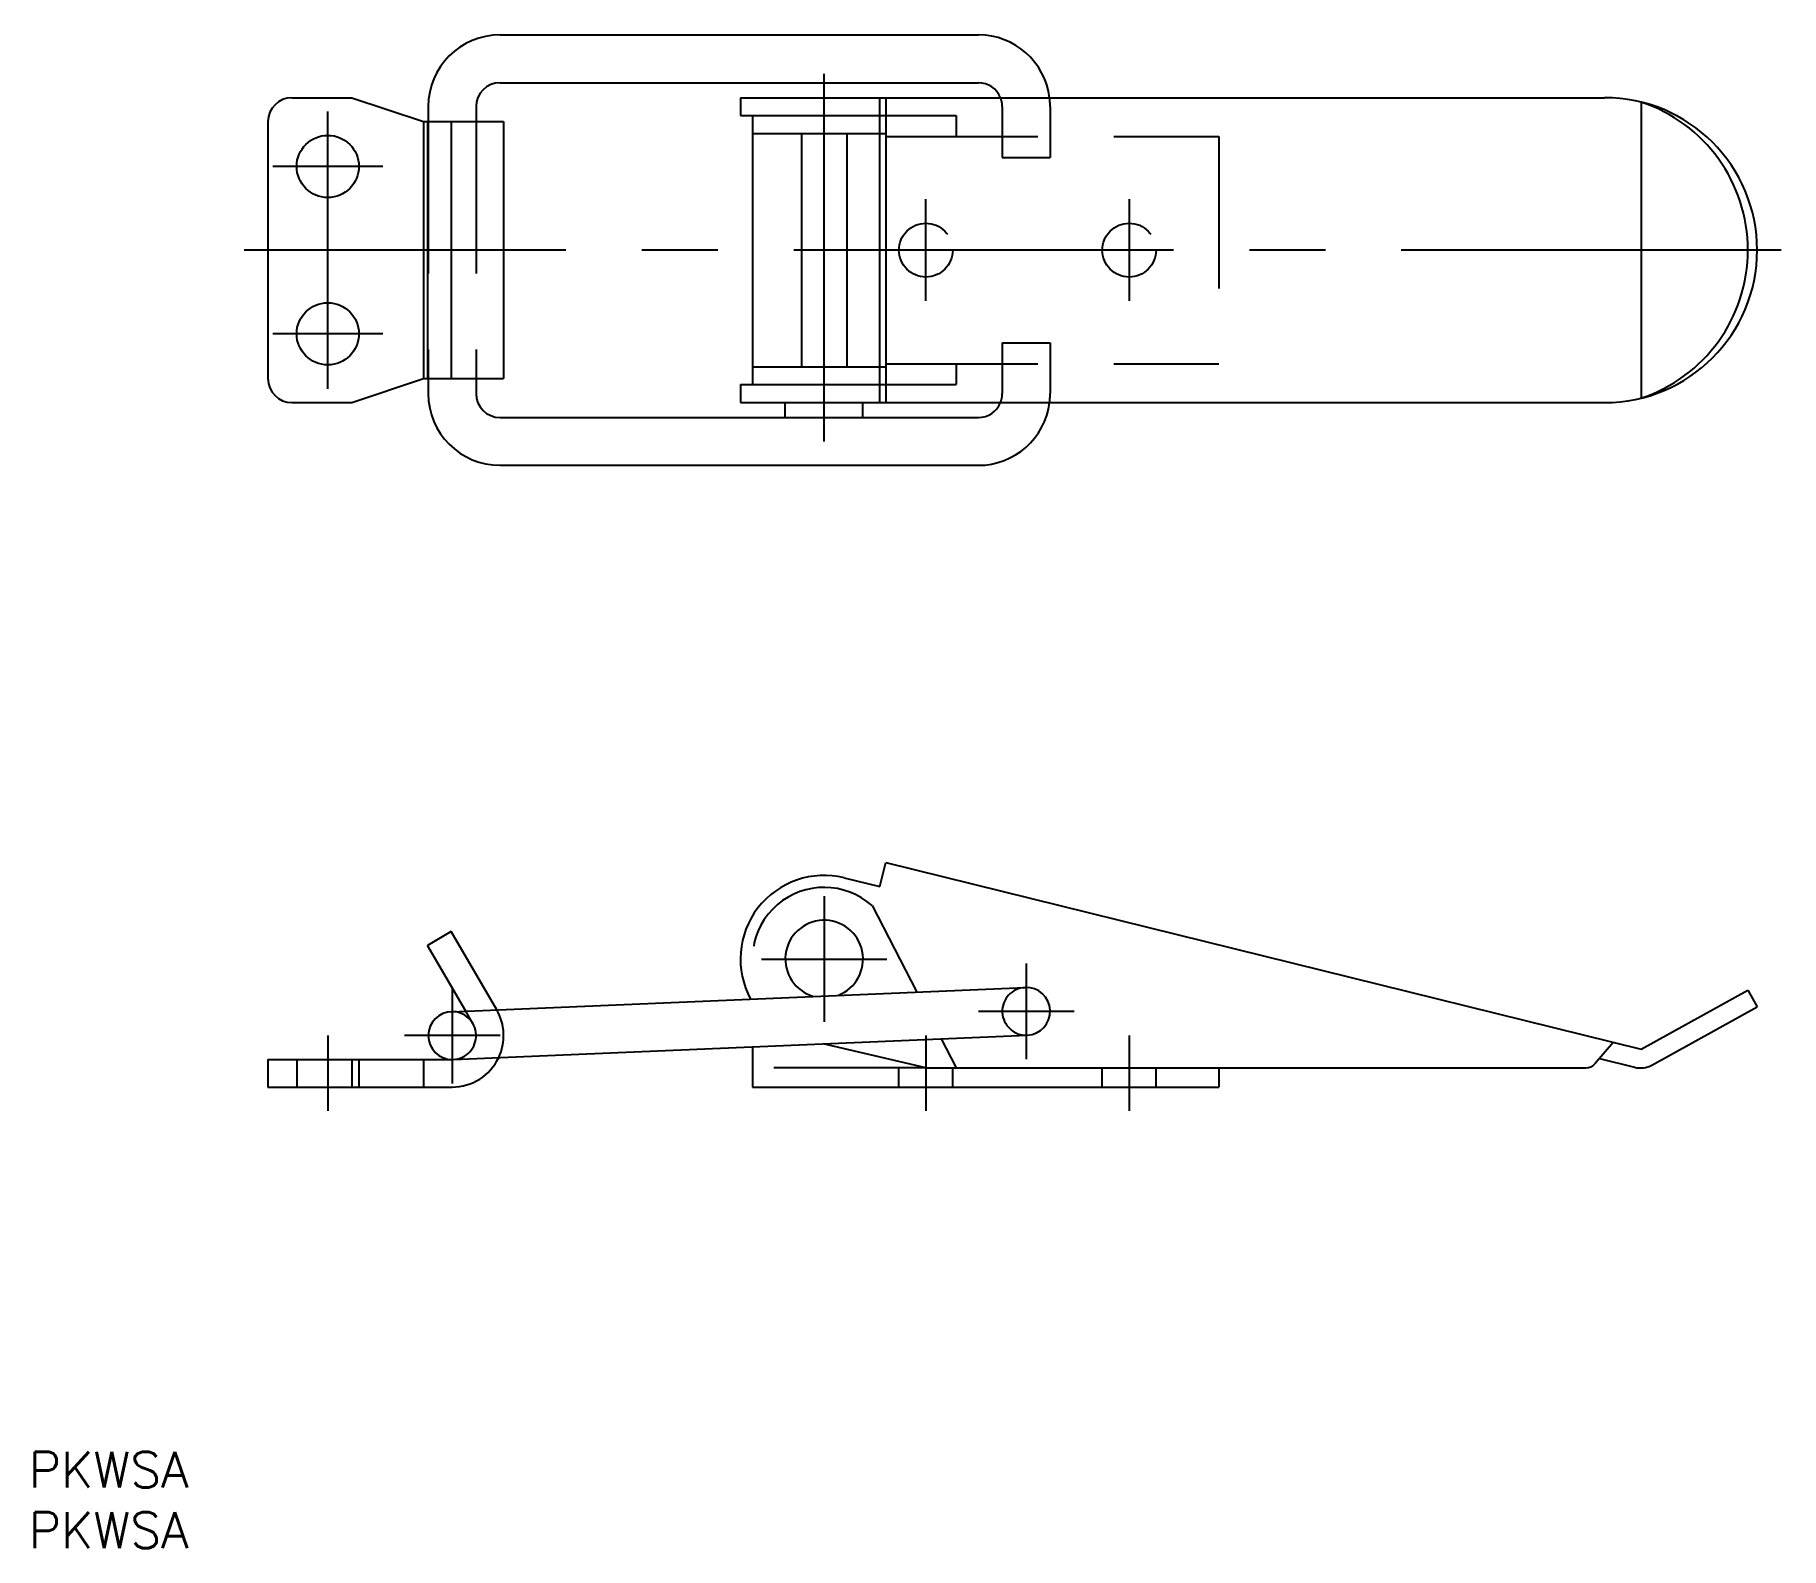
# Model space of a CAD drawing. Extents: x -24 to 122, y -109 to 18.
import ezdxf

# ---------------------------------------------------------------- set-up
doc = ezdxf.new("R2010")
doc.units = 0
doc.linetypes.add('CENTER', pattern=[50.8, 31.75, -6.35, 6.35, -6.35])
doc.linetypes.add('DASHED', pattern=[19.05, 12.7, -6.35])
doc.layers.get('0').update_dxf_attribs({"linetype": 'CONTINUOUS'})
doc.layers.add('CENTER', color=1, linetype='CENTER')
doc.styles.get("Standard").update_dxf_attribs({"font": 'txt.shx', "height": 3, "bigfont": 'bigfont.shx'})

# ---------------------------------------------------------------- blocks, each defined once
blk = doc.blocks.new('*U2')
at = {"color": 7, "linetype": 'CONTINUOUS'}
blk.add_text('PKWSA', height=3, dxfattribs=at).set_placement((-25, -103.5))
blk = doc.blocks.new('*U3')
at = {"color": 7, "linetype": 'CONTINUOUS'}
blk.add_text('PKWSA', height=3, dxfattribs=at).set_placement((-25, -108.56))

msp = doc.modelspace()

# ---------------------------------------------------------------- linework, layer by layer
at = {"color": 7, "linetype": 'CONTINUOUS'}
for p, q in [((14.4, 18), (54.4, 18)), ((14.4, 14), (54.4, 14)), ((-3, 12.75), (2, 12.75)), ((2, 12.75), (8, 10.75)), ((8.4, 12), (8.4, 10.75)), ((12.4, 12), (12.4, 10.75)), ((34.5, 12.75), (34.5, 11.25)), ((34.5, 12.75), (106.75, 12.75)), ((46.15, -12.75), (46.15, 12.75)), ((46.66, 12.75), (46.66, -12.75)), ((109.79, 12.38), (109.79, -12.38)), ((-5, 10.75), (-5, -10.75)), ((8, 10.75), (14.7, 10.75)), ((8, 10.75), (8, -10.75)), ((8.34, 10.75), (8.34, -10.75)), ((10.32, 10.75), (10.32, -10.75)), ((14.7, 10.75), (14.7, -10.75)), ((34.5, 11.25), (46.66, 11.25)), ((35.5, 11.25), (35.5, -11.25)), ((35.5, 9.75), (46.66, 9.75)), ((39.61, 9.75), (39.61, -9.75)), ((43.39, 9.75), (43.39, -9.75)), ((35.5, -9.75), (46.66, -9.75)), ((2, -12.75), (8, -10.75)), ((8, -10.75), (14.7, -10.75)), ((8.4, -10.75), (8.4, -12)), ((12.4, -10.75), (12.4, -12)), ((34.5, -11.25), (46.66, -11.25)), ((34.5, -11.25), (34.5, -12.75)), ((-3, -12.75), (2, -12.75)), ((34.5, -12.75), (106.75, -12.75)), ((38.23, -14), (38.23, -12.75)), ((44.73, -14), (44.73, -12.75)), ((14.4, -14), (54.4, -14)), ((14.4, -18), (54.4, -18)), ((43.18, -52.5), (46.15, -53.24)), ((46.15, -53.24), (46.66, -51.21)), ((46.66, -51.21), (109.79, -66.83)), ((10.32, -57), (8.34, -58.15)), ((11.53, -63.65), (8.34, -58.15)), ((14.12, -63.54), (10.32, -57)), ((10.32, -63.7), (58.31, -61.67)), ((109.79, -66.83), (118.73, -61.9)), ((118.73, -61.9), (119.5, -63.3)), ((110.7, -68.16), (119.5, -63.3)), ((10.49, -67.7), (58.47, -65.67)), ((35.51, -66.64), (35.51, -70)), ((50, -68.4), (41.42, -66.39)), ((107.49, -66.26), (105.93, -68.06)), ((-5, -67.7), (-5, -70)), ((-5, -67.7), (10.51, -67.7)), ((2, -67.7), (2, -70)), ((8, -67.7), (8, -70)), ((50, -68.4), (105.18, -68.4)), ((74.5, -68.4), (74.5, -70)), ((106.31, -67.62), (109.25, -68.35)), ((-5, -70), (10.4, -70)), ((35.51, -70), (74.5, -70))]:
    msp.add_line(p, q, dxfattribs=at)
at = {"color": 3, "linetype": 'DASHED'}
for p, q in [((56.39, 12), (56.39, 7.75)), ((60.39, 12), (60.39, 7.75)), ((8.4, 10.75), (8.4, -10.75)), ((12.4, 10.75), (12.4, -10.75)), ((46.66, 11.25), (52.53, 11.25)), ((52.53, 11.25), (52.53, 9.5)), ((46.66, 9.5), (74.5, 9.5)), ((74.5, 9.5), (74.5, -9.5)), ((56.39, 7.75), (60.39, 7.75)), ((56.39, -7.75), (60.39, -7.75)), ((56.39, -7.75), (56.39, -12)), ((60.39, -7.75), (60.39, -12)), ((46.66, -9.5), (74.5, -9.5)), ((52.53, -9.5), (52.53, -11.25)), ((46.66, -11.25), (52.53, -11.25)), ((45.5, -54.83), (49.25, -62.06)), ((12.13, -64.7), (11.53, -63.65)), ((51.28, -65.98), (52.53, -68.4)), ((-2.6, -67.7), (-2.6, -70)), ((2.6, -67.7), (2.6, -70)), ((50, -68.4), (35.51, -68.4)), ((47.75, -70), (47.75, -68.4)), ((52.25, -70), (52.25, -68.4)), ((64.75, -70), (64.75, -68.4)), ((69.25, -70), (69.25, -68.4))]:
    msp.add_line(p, q, dxfattribs=at)
at = {"color": 7, "linetype": 'CONTINUOUS'}
for centre in [(0, 7), (0, -7)]:
    msp.add_circle(centre, 2.6, dxfattribs=at)
at = {"color": 3, "linetype": 'DASHED'}
for centre in [(50, 0), (67, 0)]:
    msp.add_circle(centre, 2.25, dxfattribs=at)
at = {"color": 7, "linetype": 'CONTINUOUS'}
for centre, radius, start, end in [((14.4, 12), 6, 90, 180), ((54.39, 12), 6, 7.1823, 89.8661), ((14.4, 12), 2, 90, 180), ((54.39, 12), 2, 22.0243, 90), ((-3, 10.75), 2, 90, 180), ((106.75, 0), 12.75, 270, 90), ((105.68, 0), 13.05, 288.3315, 71.6685), ((-3, -10.75), 2, 180, 270), ((14.4, -12), 6, 180, 270), ((14.4, -12), 2, 180, 270), ((54.39, -12), 2, 270, 337.9757), ((54.39, -12), 6, 270, 352.8282), ((41.5, -59.3), 7, 76.1037, 208.5405), ((41.5, -59.3), 3.25, 290.9235, 253.9139), ((58.39, -63.67), 2, 272.4187, 92.4187), ((10.4, -65.7), 2, 90, 270), ((10.4, -65.7), 4.3, 270, 334.701), ((105.18, -67.4), 1, 270, 318.945), ((109.73, -66.41), 2, 256.1037, 298.8673)]:
    msp.add_arc(centre, radius, start, end, dxfattribs=at)
at = {"color": 3, "linetype": 'DASHED'}
for centre, radius, start, end in [((54.39, 12), 2, 360, 22.0243), ((54.39, 12), 6, 0, 7.1808), ((54.39, -12), 2, 337.9757, 0), ((54.39, -12), 6, 352.8192, 0), ((41.5, -59.3), 6, 48.1897, 213.3267), ((58.39, -63.67), 2, 92.4187, 272.4187), ((10.4, -65.7), 2, 272.4187, 92.4187), ((10.4, -65.7), 4.3, 334.701, 30.1365)]:
    msp.add_arc(centre, radius, start, end, dxfattribs=at)
at = {"layer": 'CENTER', "color": 1, "linetype": 'CENTER'}
for p, q in [((41.5, -16), (41.5, 14.75)), ((0, -11.6), (0, 11.6)), ((4.6, 7), (-4.6, 7)), ((50, -4.25), (50, 4.25)), ((67, 4.25), (67, -4.25)), ((121.5, 0), (-7, 0)), ((4.6, -7), (-4.6, -7)), ((41.5, -54.05), (41.5, -64.55)), ((36.25, -59.3), (46.75, -59.3)), ((58.39, -59.67), (58.39, -67.67)), ((10.4, -61.7), (10.4, -69.7)), ((62.39, -63.67), (54.39, -63.67)), ((0, -65.7), (0, -72)), ((14.4, -65.7), (6.4, -65.7)), ((50, -65.7), (50, -72)), ((67, -65.7), (67, -72))]:
    msp.add_line(p, q, dxfattribs=at)

# ---------------------------------------------------------------- block references
at = {"color": 7, "linetype": 'CONTINUOUS'}
for name in ['*U2', '*U3']:
    msp.add_blockref(name, (0, 0), dxfattribs=at)

doc.saveas('drawing.dxf')
